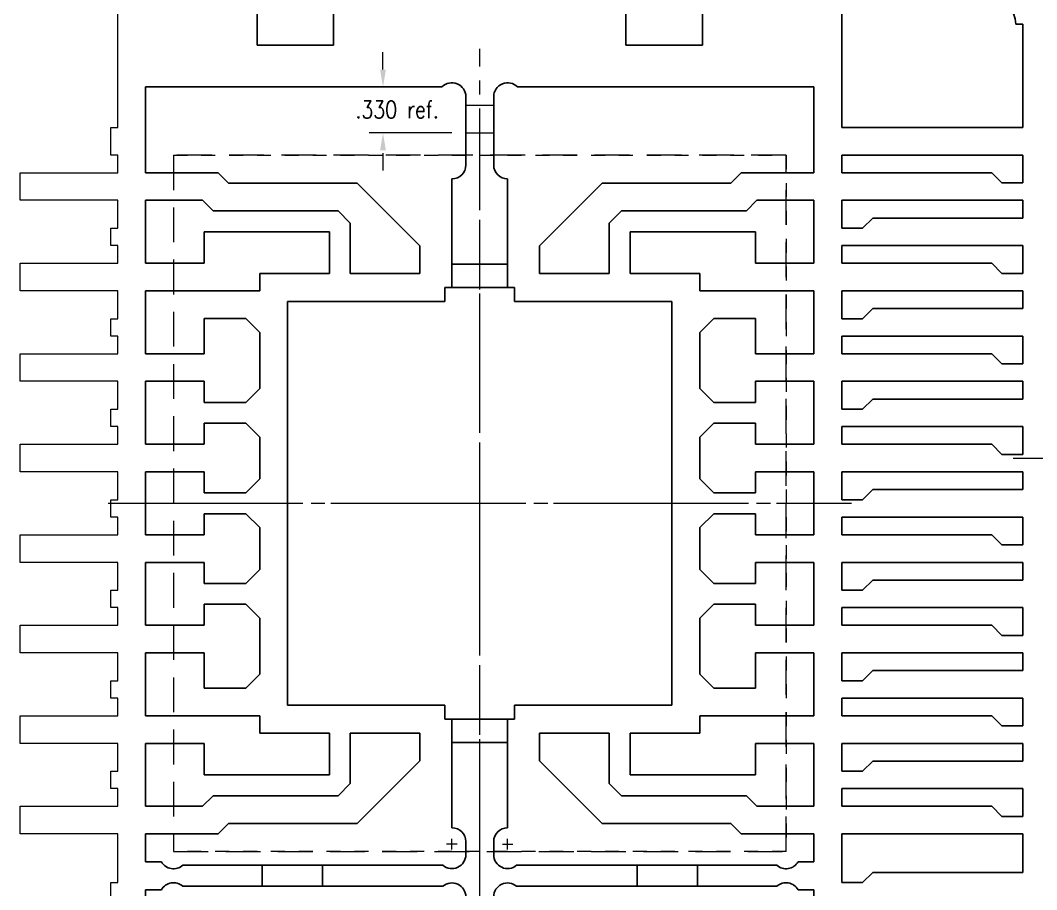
# Model space of a CAD drawing. Extents: x 2686 to 2706, y 1267 to 1367.
# Drawn here: x 2686.03 to 2693.33, y 1352.67 to 1358.91 of the extents above; entities that cross this region are included whole.
import ezdxf

# ---------------------------------------------------------------- set-up
doc = ezdxf.new("R2010")
doc.units = 0
for name, pattern in [('CENTER', [2, 1.25, -0.25, 0.25, -0.25]), ('CENTERX2', [4, 2.5, -0.5, 0.5, -0.5]), ('HIDDEN', [0.375, 0.25, -0.125])]:
    doc.linetypes.add(name, pattern=pattern)
for name, color, linetype, lineweight in [('6', 6, 'Continuous', 5), ('SH-01_CENTER', 2, 'CENTERX2', 5), ('SH-01_NOTES', 3, 'Continuous', 5), ('SH-01_OBJECT', 7, 'Continuous', 5), ('SH-01_PKG', 5, 'HIDDEN', 5), ('SH-02_CENTER', 2, 'CENTER', 5), ('SH-02_PKG', 5, 'HIDDEN', 5)]:
    doc.layers.add(name, color=color, linetype=linetype, lineweight=lineweight)
doc.layers.add('SH-02_OBJECT', color=7, linetype='Continuous')
doc.styles.add('SIMPLEX', font='SIMPLEX.shx', dxfattribs={"width": 0.8})

msp = doc.modelspace()

# ---------------------------------------------------------------- linework, layer by layer
at = {"layer": '6'}
for p, q in [((2686.7327, 1358.1412), (2686.7327, 1359.0822)), ((2686.6827, 1357.9432), (2686.6827, 1358.1412)), ((2686.6827, 1358.1412), (2686.7327, 1358.1412)), ((2686.6827, 1357.9432), (2686.6827, 1358.1412)), ((2686.6827, 1358.1412), (2686.7327, 1358.1412)), ((2686.7327, 1357.9432), (2686.6827, 1357.9432)), ((2686.7327, 1357.9432), (2686.6827, 1357.9432)), ((2686.7327, 1357.8162), (2686.7327, 1357.9432)), ((2686.0327, 1357.6182), (2686.0327, 1357.8162)), ((2686.0327, 1357.8162), (2686.7327, 1357.8162)), ((2686.7327, 1357.6182), (2686.0327, 1357.6182)), ((2686.7327, 1357.4182), (2686.7327, 1357.6182)), ((2686.6827, 1357.2932), (2686.6827, 1357.4182)), ((2686.6827, 1357.4182), (2686.7327, 1357.4182)), ((2686.7327, 1357.2932), (2686.6827, 1357.2932)), ((2686.7327, 1357.1662), (2686.7327, 1357.2932)), ((2686.0327, 1356.9682), (2686.0327, 1357.1662)), ((2686.0327, 1357.1662), (2686.7327, 1357.1662)), ((2686.7327, 1356.9682), (2686.0327, 1356.9682)), ((2686.7327, 1356.7682), (2686.7327, 1356.9682)), ((2686.6827, 1356.6432), (2686.6827, 1356.7682)), ((2686.6827, 1356.7682), (2686.7327, 1356.7682)), ((2686.7327, 1356.6432), (2686.6827, 1356.6432)), ((2686.7327, 1356.5162), (2686.7327, 1356.6432)), ((2686.0327, 1356.3182), (2686.0327, 1356.5162)), ((2686.0327, 1356.5162), (2686.7327, 1356.5162)), ((2686.7327, 1356.3182), (2686.0327, 1356.3182)), ((2686.7327, 1356.1182), (2686.7327, 1356.3182)), ((2686.6827, 1355.9932), (2686.6827, 1356.1182)), ((2686.6827, 1356.1182), (2686.7327, 1356.1182)), ((2686.7327, 1355.9932), (2686.6827, 1355.9932)), ((2686.7327, 1355.8662), (2686.7327, 1355.9932)), ((2686.0327, 1355.6682), (2686.0327, 1355.8662)), ((2686.0327, 1355.8662), (2686.7327, 1355.8662)), ((2686.7327, 1355.6682), (2686.0327, 1355.6682)), ((2686.7327, 1355.4682), (2686.7327, 1355.6682)), ((2686.6827, 1355.3432), (2686.6827, 1355.4682)), ((2686.6827, 1355.4682), (2686.7327, 1355.4682)), ((2686.7327, 1355.3432), (2686.6827, 1355.3432)), ((2686.7327, 1355.2162), (2686.7327, 1355.3432)), ((2686.0327, 1355.0182), (2686.0327, 1355.2162)), ((2686.0327, 1355.2162), (2686.7327, 1355.2162)), ((2686.7327, 1355.0182), (2686.0327, 1355.0182)), ((2686.7327, 1354.8182), (2686.7327, 1355.0182)), ((2686.6827, 1354.6932), (2686.6827, 1354.8182)), ((2686.6827, 1354.8182), (2686.7327, 1354.8182)), ((2686.7327, 1354.6932), (2686.6827, 1354.6932)), ((2686.7327, 1354.5662), (2686.7327, 1354.6932)), ((2686.0327, 1354.3682), (2686.0327, 1354.5662)), ((2686.0327, 1354.5662), (2686.7327, 1354.5662)), ((2686.7327, 1354.3682), (2686.0327, 1354.3682)), ((2686.7327, 1354.1682), (2686.7327, 1354.3682)), ((2686.6827, 1354.0432), (2686.6827, 1354.1682)), ((2686.6827, 1354.1682), (2686.7327, 1354.1682)), ((2686.7327, 1354.0432), (2686.6827, 1354.0432)), ((2686.7327, 1353.9162), (2686.7327, 1354.0432)), ((2686.0327, 1353.7182), (2686.0327, 1353.9162)), ((2686.0327, 1353.9162), (2686.7327, 1353.9162)), ((2686.7327, 1353.7182), (2686.0327, 1353.7182)), ((2686.7327, 1353.5182), (2686.7327, 1353.7182)), ((2686.6827, 1353.3932), (2686.6827, 1353.5182)), ((2686.6827, 1353.5182), (2686.7327, 1353.5182)), ((2686.7327, 1353.3932), (2686.6827, 1353.3932)), ((2686.7327, 1353.2662), (2686.7327, 1353.3932)), ((2686.0327, 1353.0682), (2686.0327, 1353.2662)), ((2686.0327, 1353.2662), (2686.7327, 1353.2662)), ((2686.7327, 1353.0682), (2686.0327, 1353.0682)), ((2686.7327, 1352.7182), (2686.7327, 1353.0682)), ((2686.6827, 1352.5932), (2686.6827, 1352.7182)), ((2686.6827, 1352.7182), (2686.7327, 1352.7182))]:
    msp.add_line(p, q, dxfattribs=at)
at = {"layer": 'SH-01_CENTER', "ltscale": 0.4}
for p, q in [((2689.3327, 1352.7485), (2689.3327, 1358.1359)), ((2693.1628, 1355.7672), (2698.5026, 1355.7672)), ((2686.6628, 1355.4422), (2692.0026, 1355.4422)), ((2689.3327, 1347.3985), (2689.3327, 1352.7859))]:
    msp.add_line(p, q, dxfattribs=at)
at = {"layer": 'SH-01_CENTER'}
for p, q in [((2689.1705, 1352.9936), (2689.0949, 1352.9936)), ((2689.1327, 1352.9557), (2689.1327, 1353.0314)), ((2689.4949, 1352.9936), (2689.5705, 1352.9936)), ((2689.5327, 1352.9557), (2689.5327, 1353.0314))]:
    msp.add_line(p, q, dxfattribs=at)
at = {"layer": 'SH-01_NOTES'}
for p, q in [((2688.6376, 1358.5572), (2688.6376, 1358.6822)), ((2688.9613, 1358.4322), (2688.5376, 1358.4322)), ((2689.2327, 1358.3022), (2689.4327, 1358.3022)), ((2689.1327, 1358.1022), (2688.5376, 1358.1022)), ((2689.2327, 1358.1022), (2689.4327, 1358.1022)), ((2688.6376, 1357.9572), (2688.6376, 1357.8322))]:
    msp.add_line(p, q, dxfattribs=at)
for points in [[(2688.6168, 1358.5572), (2688.6585, 1358.5572), (2688.6376, 1358.4322)], [(2688.6168, 1357.9772), (2688.6585, 1357.9772), (2688.6376, 1358.1022)]]:
    msp.add_solid(points, dxfattribs=at)
at = {"layer": 'SH-01_OBJECT'}
for p, q in [((2686.9327, 1357.1662), (2686.9327, 1357.6182)), ((2691.7327, 1357.1662), (2691.7327, 1357.6182)), ((2686.9327, 1356.5162), (2686.9327, 1356.9682)), ((2691.7327, 1356.5162), (2691.7327, 1356.9682)), ((2686.9327, 1355.8662), (2686.9327, 1356.3182)), ((2691.7327, 1355.8662), (2691.7327, 1356.3182)), ((2686.9327, 1355.5422), (2686.9327, 1355.6682)), ((2691.7327, 1355.5422), (2691.7327, 1355.6682)), ((2686.9327, 1355.3422), (2686.9327, 1355.2162)), ((2691.7327, 1355.3422), (2691.7327, 1355.2162)), ((2686.9327, 1355.0182), (2686.9327, 1354.5662)), ((2691.7327, 1355.0182), (2691.7327, 1354.5662)), ((2686.9327, 1354.3682), (2686.9327, 1353.9162)), ((2691.7327, 1354.3682), (2691.7327, 1353.9162)), ((2686.9327, 1353.7182), (2686.9327, 1353.2662)), ((2691.7327, 1353.7182), (2691.7327, 1353.2662)), ((2686.9327, 1353.0682), (2686.9327, 1352.8672)), ((2691.7327, 1353.0682), (2691.7327, 1352.8672)), ((2686.9327, 1352.8672), (2686.9327, 1352.9182)), ((2691.7327, 1352.8672), (2691.7327, 1352.9182))]:
    msp.add_line(p, q, dxfattribs=at)
at = {"layer": 'SH-01_PKG'}
for p, q in [((2691.5327, 1357.9422), (2687.1327, 1357.9422)), ((2691.5327, 1352.9422), (2691.5327, 1357.9422)), ((2687.1327, 1352.9422), (2691.5327, 1352.9422))]:
    msp.add_line(p, q, dxfattribs=at)
at = {"layer": 'SH-02_CENTER', "ltscale": 0.4}
for p, q in [((2689.3327, 1352.1788), (2689.3327, 1358.7056)), ((2693.2209, 1355.7672), (2698.4445, 1355.7672)), ((2686.7209, 1355.4422), (2691.9445, 1355.4422)), ((2689.3327, 1346.8288), (2689.3327, 1353.3556))]:
    msp.add_line(p, q, dxfattribs=at)
at = {"layer": 'SH-02_CENTER'}
for p, q in [((2689.3327, 1355.1662), (2689.3327, 1355.7182)), ((2689.0567, 1355.4422), (2689.6087, 1355.4422))]:
    msp.add_line(p, q, dxfattribs=at)
at = {"layer": 'SH-02_OBJECT'}
for p, q in [((2687.7327, 1358.7322), (2687.7327, 1359.2822)), ((2688.2827, 1359.2822), (2688.2827, 1358.7322)), ((2690.3827, 1359.2822), (2690.3827, 1358.7322)), ((2690.9327, 1358.7322), (2690.9327, 1359.2822)), ((2691.9327, 1359.0822), (2691.9327, 1358.8822)), ((2691.9327, 1358.8822), (2691.9327, 1358.1412)), ((2693.2327, 1358.8822), (2693.1827, 1358.8822)), ((2693.2327, 1358.1412), (2693.2327, 1358.8822)), ((2688.2827, 1358.7322), (2687.7327, 1358.7322)), ((2690.3827, 1358.7322), (2690.9327, 1358.7322)), ((2686.9327, 1358.2172), (2686.9327, 1358.4322)), ((2686.9327, 1358.4322), (2689.0613, 1358.4322)), ((2686.9327, 1358.4322), (2686.9327, 1357.8162)), ((2691.7327, 1358.4322), (2689.6041, 1358.4322)), ((2691.7327, 1358.2172), (2691.7327, 1358.4322)), ((2691.7327, 1358.4322), (2691.7327, 1357.8162)), ((2689.2327, 1358.2686), (2689.2327, 1358.3622)), ((2689.4327, 1358.2686), (2689.4327, 1358.3622)), ((2689.2327, 1357.8722), (2689.2327, 1358.2686)), ((2689.4327, 1357.8722), (2689.4327, 1358.2686)), ((2691.9327, 1358.1412), (2693.2327, 1358.1412)), ((2691.9327, 1357.9432), (2693.2327, 1357.9432)), ((2691.9327, 1357.8162), (2691.9327, 1357.9432)), ((2693.2327, 1357.9432), (2693.2327, 1357.7432)), ((2687.1327, 1357.8162), (2686.9327, 1357.8162)), ((2686.9327, 1357.8162), (2687.4548, 1357.8162)), ((2687.4548, 1357.8162), (2687.5288, 1357.7422)), ((2691.2106, 1357.8162), (2691.1366, 1357.7422)), ((2691.7327, 1357.8162), (2691.2106, 1357.8162)), ((2691.5327, 1357.8162), (2691.7327, 1357.8162)), ((2693.0097, 1357.8162), (2691.9327, 1357.8162)), ((2693.0827, 1357.7432), (2693.0097, 1357.8162)), ((2687.5288, 1357.7422), (2688.4527, 1357.7422)), ((2688.4527, 1357.7422), (2688.9027, 1357.2922)), ((2689.1327, 1356.9922), (2689.1327, 1357.7722)), ((2689.5327, 1356.9922), (2689.5327, 1357.7722)), ((2690.2127, 1357.7422), (2689.7627, 1357.2922)), ((2691.1366, 1357.7422), (2690.2127, 1357.7422)), ((2693.2327, 1357.7432), (2693.0827, 1357.7432)), ((2687.1327, 1357.6182), (2686.9327, 1357.6182)), ((2686.9327, 1357.6182), (2686.9327, 1357.1662)), ((2687.3417, 1357.6182), (2686.9327, 1357.6182)), ((2686.9327, 1357.6182), (2686.9327, 1357.1662)), ((2687.4177, 1357.5422), (2687.3417, 1357.6182)), ((2691.2477, 1357.5422), (2691.3237, 1357.6182)), ((2691.3237, 1357.6182), (2691.7327, 1357.6182)), ((2691.5327, 1357.6182), (2691.7327, 1357.6182)), ((2691.7327, 1357.6182), (2691.7327, 1357.1662)), ((2691.7327, 1357.6182), (2691.7327, 1357.1662)), ((2688.3148, 1357.5422), (2687.4177, 1357.5422)), ((2688.4027, 1357.4544), (2688.3148, 1357.5422)), ((2690.2627, 1357.4544), (2690.3506, 1357.5422)), ((2690.3506, 1357.5422), (2691.2477, 1357.5422)), ((2688.4027, 1357.0922), (2688.4027, 1357.4544)), ((2690.2627, 1357.0922), (2690.2627, 1357.4544)), ((2687.3527, 1357.1662), (2687.3527, 1357.3922)), ((2687.3527, 1357.3922), (2688.2527, 1357.3922)), ((2688.2527, 1357.3922), (2688.2527, 1357.0922)), ((2691.3127, 1357.3922), (2690.4127, 1357.3922)), ((2690.4127, 1357.3922), (2690.4127, 1357.0922)), ((2691.3127, 1357.1662), (2691.3127, 1357.3922)), ((2688.9027, 1357.2922), (2688.9027, 1357.0922)), ((2689.7627, 1357.2922), (2689.7627, 1357.0922)), ((2686.9327, 1357.1662), (2687.1327, 1357.1662)), ((2686.9327, 1357.1662), (2687.3527, 1357.1662)), ((2689.5327, 1357.1601), (2689.1327, 1357.1601)), ((2691.7327, 1357.1662), (2691.3127, 1357.1662)), ((2691.7327, 1357.1662), (2691.5327, 1357.1662)), ((2688.2527, 1357.0922), (2687.7527, 1357.0922)), ((2687.7527, 1357.0922), (2687.7527, 1356.9682)), ((2688.9027, 1357.0922), (2688.4027, 1357.0922)), ((2689.7627, 1357.0922), (2690.2627, 1357.0922)), ((2690.4127, 1357.0922), (2690.9127, 1357.0922)), ((2690.9127, 1357.0922), (2690.9127, 1356.9682)), ((2687.1327, 1356.9682), (2686.9327, 1356.9682)), ((2686.9327, 1356.9682), (2686.9327, 1356.5162)), ((2687.7527, 1356.9682), (2686.9327, 1356.9682)), ((2686.9327, 1356.9682), (2686.9327, 1356.5162)), ((2689.0827, 1356.8922), (2689.0827, 1356.9922)), ((2689.0827, 1356.9922), (2689.5827, 1356.9922)), ((2689.5827, 1356.8922), (2689.5827, 1356.9922)), ((2690.9127, 1356.9682), (2691.7327, 1356.9682)), ((2691.5327, 1356.9682), (2691.7327, 1356.9682)), ((2691.7327, 1356.9682), (2691.7327, 1356.5162)), ((2691.7327, 1356.9682), (2691.7327, 1356.5162)), ((2687.9527, 1353.9922), (2687.9527, 1356.8922)), ((2687.9527, 1356.8922), (2689.0827, 1356.8922)), ((2690.7127, 1356.8922), (2689.5827, 1356.8922)), ((2690.7127, 1353.9922), (2690.7127, 1356.8922)), ((2687.3527, 1356.5162), (2687.3527, 1356.7691)), ((2687.3527, 1356.7691), (2687.6527, 1356.7691)), ((2687.6527, 1356.7691), (2687.7527, 1356.6691)), ((2691.0127, 1356.7691), (2690.9127, 1356.6691)), ((2691.3127, 1356.7691), (2691.0127, 1356.7691)), ((2691.3127, 1356.5162), (2691.3127, 1356.7691)), ((2687.7527, 1356.6691), (2687.7527, 1356.2672)), ((2690.9127, 1356.6691), (2690.9127, 1356.2672)), ((2686.9327, 1356.5162), (2687.1327, 1356.5162)), ((2686.9327, 1356.5162), (2687.3527, 1356.5162)), ((2691.7327, 1356.5162), (2691.3127, 1356.5162)), ((2691.7327, 1356.5162), (2691.5327, 1356.5162)), ((2687.1327, 1356.3182), (2686.9327, 1356.3182)), ((2686.9327, 1356.3182), (2686.9327, 1355.8662)), ((2687.3527, 1356.3182), (2686.9327, 1356.3182)), ((2686.9327, 1356.3182), (2686.9327, 1355.8662)), ((2687.3527, 1356.1672), (2687.3527, 1356.3182)), ((2687.7527, 1356.2672), (2687.6527, 1356.1672)), ((2690.9127, 1356.2672), (2691.0127, 1356.1672)), ((2691.3127, 1356.1672), (2691.3127, 1356.3182)), ((2691.3127, 1356.3182), (2691.7327, 1356.3182)), ((2691.5327, 1356.3182), (2691.7327, 1356.3182)), ((2691.7327, 1356.3182), (2691.7327, 1355.8662)), ((2691.7327, 1356.3182), (2691.7327, 1355.8662)), ((2687.6527, 1356.1672), (2687.3527, 1356.1672)), ((2691.0127, 1356.1672), (2691.3127, 1356.1672)), ((2687.3527, 1355.8662), (2687.3527, 1356.0172)), ((2687.3527, 1356.0172), (2687.6527, 1356.0172)), ((2687.6527, 1356.0172), (2687.7527, 1355.9172)), ((2691.0127, 1356.0172), (2690.9127, 1355.9172)), ((2691.3127, 1356.0172), (2691.0127, 1356.0172)), ((2691.3127, 1355.8662), (2691.3127, 1356.0172)), ((2687.7527, 1355.9172), (2687.7527, 1355.6172)), ((2690.9127, 1355.9172), (2690.9127, 1355.6172)), ((2686.9327, 1355.8662), (2687.1327, 1355.8662)), ((2686.9327, 1355.8662), (2687.3527, 1355.8662)), ((2691.7327, 1355.8662), (2691.3127, 1355.8662)), ((2691.7327, 1355.8662), (2691.5327, 1355.8662)), ((2687.1327, 1355.6682), (2686.9327, 1355.6682)), ((2686.9327, 1355.6682), (2686.9327, 1355.2162)), ((2686.9327, 1355.6682), (2686.9327, 1355.2162)), ((2687.3527, 1355.6682), (2686.9327, 1355.6682)), ((2687.3527, 1355.5172), (2687.3527, 1355.6682)), ((2687.7527, 1355.6172), (2687.6527, 1355.5172)), ((2690.9127, 1355.6172), (2691.0127, 1355.5172)), ((2691.3127, 1355.5172), (2691.3127, 1355.6682)), ((2691.3127, 1355.6682), (2691.7327, 1355.6682)), ((2691.5327, 1355.6682), (2691.7327, 1355.6682)), ((2691.7327, 1355.6682), (2691.7327, 1355.2162)), ((2691.7327, 1355.6682), (2691.7327, 1355.2162)), ((2687.6527, 1355.5172), (2687.3527, 1355.5172)), ((2691.0127, 1355.5172), (2691.3127, 1355.5172)), ((2687.3527, 1355.2162), (2687.3527, 1355.3672)), ((2687.3527, 1355.3672), (2687.6527, 1355.3672)), ((2687.6527, 1355.3672), (2687.7527, 1355.2672)), ((2691.0127, 1355.3672), (2690.9127, 1355.2672)), ((2691.3127, 1355.3672), (2691.0127, 1355.3672)), ((2691.3127, 1355.2162), (2691.3127, 1355.3672)), ((2687.7527, 1355.2672), (2687.7527, 1354.9672)), ((2690.9127, 1355.2672), (2690.9127, 1354.9672)), ((2686.9327, 1355.2162), (2687.1327, 1355.2162)), ((2686.9327, 1355.2162), (2687.3527, 1355.2162)), ((2691.7327, 1355.2162), (2691.3127, 1355.2162)), ((2691.7327, 1355.2162), (2691.5327, 1355.2162)), ((2687.1327, 1355.0182), (2686.9327, 1355.0182)), ((2686.9327, 1355.0182), (2686.9327, 1354.5662)), ((2687.3527, 1355.0182), (2686.9327, 1355.0182)), ((2686.9327, 1355.0182), (2686.9327, 1354.5662)), ((2687.3527, 1354.8672), (2687.3527, 1355.0182)), ((2687.7527, 1354.9672), (2687.6527, 1354.8672)), ((2690.9127, 1354.9672), (2691.0127, 1354.8672)), ((2691.3127, 1354.8672), (2691.3127, 1355.0182)), ((2691.3127, 1355.0182), (2691.7327, 1355.0182)), ((2691.5327, 1355.0182), (2691.7327, 1355.0182)), ((2691.7327, 1355.0182), (2691.7327, 1354.5662)), ((2691.7327, 1355.0182), (2691.7327, 1354.5662)), ((2687.6527, 1354.8672), (2687.3527, 1354.8672)), ((2691.0127, 1354.8672), (2691.3127, 1354.8672)), ((2687.3527, 1354.5662), (2687.3527, 1354.7172)), ((2687.3527, 1354.7172), (2687.6527, 1354.7172)), ((2687.6527, 1354.7172), (2687.7527, 1354.6172)), ((2691.0127, 1354.7172), (2690.9127, 1354.6172)), ((2691.3127, 1354.7172), (2691.0127, 1354.7172)), ((2691.3127, 1354.5662), (2691.3127, 1354.7172)), ((2687.7527, 1354.6172), (2687.7527, 1354.2153)), ((2690.9127, 1354.6172), (2690.9127, 1354.2153)), ((2686.9327, 1354.5662), (2687.1327, 1354.5662)), ((2686.9327, 1354.5662), (2687.3527, 1354.5662)), ((2691.7327, 1354.5662), (2691.3127, 1354.5662)), ((2691.7327, 1354.5662), (2691.5327, 1354.5662)), ((2687.1327, 1354.3682), (2686.9327, 1354.3682)), ((2686.9327, 1354.3682), (2686.9327, 1353.9162)), ((2687.3527, 1354.3682), (2686.9327, 1354.3682)), ((2686.9327, 1354.3682), (2686.9327, 1353.9162)), ((2687.3527, 1354.1153), (2687.3527, 1354.3682)), ((2691.3127, 1354.1153), (2691.3127, 1354.3682)), ((2691.3127, 1354.3682), (2691.7327, 1354.3682)), ((2691.5327, 1354.3682), (2691.7327, 1354.3682)), ((2691.7327, 1354.3682), (2691.7327, 1353.9162)), ((2691.7327, 1354.3682), (2691.7327, 1353.9162)), ((2687.7527, 1354.2153), (2687.6527, 1354.1153)), ((2690.9127, 1354.2153), (2691.0127, 1354.1153)), ((2687.6527, 1354.1153), (2687.3527, 1354.1153)), ((2691.0127, 1354.1153), (2691.3127, 1354.1153)), ((2689.0827, 1353.9922), (2687.9527, 1353.9922)), ((2689.0827, 1353.8922), (2689.0827, 1353.9922)), ((2689.5827, 1353.8922), (2689.5827, 1353.9922)), ((2689.5827, 1353.9922), (2690.7127, 1353.9922)), ((2686.9327, 1353.9162), (2687.1327, 1353.9162)), ((2686.9327, 1353.9162), (2687.7527, 1353.9162)), ((2687.7527, 1353.9162), (2687.7527, 1353.7922)), ((2689.5827, 1353.8922), (2689.0827, 1353.8922)), ((2689.1327, 1353.1122), (2689.1327, 1353.8922)), ((2689.5327, 1353.1122), (2689.5327, 1353.8922)), ((2691.7327, 1353.9162), (2690.9127, 1353.9162)), ((2690.9127, 1353.9162), (2690.9127, 1353.7922)), ((2691.7327, 1353.9162), (2691.5327, 1353.9162)), ((2687.7527, 1353.7922), (2688.2527, 1353.7922)), ((2688.2527, 1353.7922), (2688.2527, 1353.4922)), ((2688.4027, 1353.4301), (2688.4027, 1353.7922)), ((2688.4027, 1353.7922), (2688.9027, 1353.7922)), ((2688.9027, 1353.7922), (2688.9027, 1353.5922)), ((2690.2627, 1353.7922), (2689.7627, 1353.7922)), ((2689.7627, 1353.7922), (2689.7627, 1353.5922)), ((2690.2627, 1353.4301), (2690.2627, 1353.7922)), ((2690.9127, 1353.7922), (2690.4127, 1353.7922)), ((2690.4127, 1353.7922), (2690.4127, 1353.4922)), ((2687.1327, 1353.7182), (2686.9327, 1353.7182)), ((2686.9327, 1353.7182), (2686.9327, 1353.2662)), ((2687.3527, 1353.7182), (2686.9327, 1353.7182)), ((2686.9327, 1353.7182), (2686.9327, 1353.2662)), ((2687.3527, 1353.4922), (2687.3527, 1353.7182)), ((2689.5327, 1353.7244), (2689.1327, 1353.7244)), ((2691.3127, 1353.4922), (2691.3127, 1353.7182)), ((2691.3127, 1353.7182), (2691.7327, 1353.7182)), ((2691.5327, 1353.7182), (2691.7327, 1353.7182)), ((2691.7327, 1353.7182), (2691.7327, 1353.2662)), ((2691.7327, 1353.7182), (2691.7327, 1353.2662)), ((2688.9027, 1353.5922), (2688.4527, 1353.1422)), ((2689.7627, 1353.5922), (2690.2127, 1353.1422)), ((2688.2527, 1353.4922), (2687.3527, 1353.4922)), ((2688.3148, 1353.3422), (2688.4027, 1353.4301)), ((2690.3506, 1353.3422), (2690.2627, 1353.4301)), ((2690.4127, 1353.4922), (2691.3127, 1353.4922)), ((2687.3417, 1353.2662), (2687.4177, 1353.3422)), ((2687.4177, 1353.3422), (2688.3148, 1353.3422)), ((2691.2477, 1353.3422), (2690.3506, 1353.3422)), ((2691.3237, 1353.2662), (2691.2477, 1353.3422)), ((2686.9327, 1353.2662), (2687.1327, 1353.2662)), ((2686.9327, 1353.2662), (2687.3417, 1353.2662)), ((2689.1327, 1353.1122), (2689.1327, 1353.2177)), ((2689.5327, 1353.1122), (2689.5327, 1353.2177)), ((2691.7327, 1353.2662), (2691.3237, 1353.2662)), ((2691.7327, 1353.2662), (2691.5327, 1353.2662)), ((2687.5288, 1353.1422), (2687.4548, 1353.0682)), ((2688.4527, 1353.1422), (2687.5288, 1353.1422)), ((2690.2127, 1353.1422), (2691.1366, 1353.1422)), ((2691.1366, 1353.1422), (2691.2106, 1353.0682)), ((2686.9327, 1353.0682), (2686.9327, 1352.8672)), ((2686.9327, 1353.0682), (2687.1327, 1353.0682)), ((2687.4548, 1353.0682), (2686.9327, 1353.0682)), ((2686.9327, 1353.0682), (2686.9327, 1352.8672)), ((2691.2106, 1353.0682), (2691.7327, 1353.0682)), ((2691.7327, 1353.0682), (2691.5327, 1353.0682)), ((2691.7327, 1353.0682), (2691.7327, 1352.8672)), ((2691.7327, 1353.0682), (2691.7327, 1352.8672)), ((2691.9327, 1352.7182), (2691.9327, 1353.0682)), ((2691.9327, 1353.0682), (2693.2327, 1353.0682)), ((2693.2327, 1353.0682), (2693.2327, 1352.7912)), ((2689.2327, 1352.9186), (2689.2327, 1353.0122)), ((2689.2327, 1352.9186), (2689.2327, 1353.0122)), ((2689.4327, 1352.9186), (2689.4327, 1353.0122)), ((2689.4327, 1352.9186), (2689.4327, 1353.0122)), ((2686.9327, 1352.8672), (2687.0461, 1352.8672)), ((2686.9327, 1352.8672), (2687.0461, 1352.8672)), ((2687.1989, 1352.8422), (2689.0681, 1352.8422)), ((2687.1989, 1352.8422), (2689.0681, 1352.8422)), ((2687.7697, 1352.6922), (2687.7697, 1352.8422)), ((2687.7697, 1352.8422), (2687.7697, 1352.6922)), ((2688.2027, 1352.6922), (2688.2027, 1352.8422)), ((2688.2027, 1352.8422), (2688.2027, 1352.6922)), ((2691.4666, 1352.8422), (2689.5973, 1352.8422)), ((2691.4666, 1352.8422), (2689.5973, 1352.8422)), ((2690.4627, 1352.6922), (2690.4627, 1352.8422)), ((2690.4627, 1352.8422), (2690.4627, 1352.6922)), ((2690.8957, 1352.6922), (2690.8957, 1352.8422)), ((2690.8957, 1352.8422), (2690.8957, 1352.6922)), ((2691.7327, 1352.8672), (2691.6193, 1352.8672)), ((2691.7327, 1352.8672), (2691.6193, 1352.8672)), ((2692.1557, 1352.7912), (2692.0827, 1352.7182)), ((2693.2327, 1352.7912), (2692.1557, 1352.7912)), ((2687.1989, 1352.6922), (2689.0681, 1352.6922)), ((2689.0681, 1352.6922), (2687.1989, 1352.6922)), ((2691.4666, 1352.6922), (2689.5973, 1352.6922)), ((2689.5973, 1352.6922), (2691.4666, 1352.6922)), ((2692.0827, 1352.7182), (2691.9327, 1352.7182)), ((2687.0461, 1352.6672), (2686.9327, 1352.6672)), ((2686.9327, 1352.6672), (2686.9327, 1352.4662)), ((2691.6193, 1352.6672), (2691.7327, 1352.6672)), ((2691.7327, 1352.6672), (2691.7327, 1352.4662))]:
    msp.add_line(p, q, dxfattribs=at)
at = {"layer": 'SH-02_OBJECT', "linetype": 'Continuous'}
for p, q in [((2691.9327, 1357.4182), (2691.9327, 1357.6182)), ((2691.9327, 1357.6182), (2693.2327, 1357.6182)), ((2693.2327, 1357.6182), (2693.2327, 1357.4912)), ((2692.1557, 1357.4912), (2692.0827, 1357.4182)), ((2693.2327, 1357.4912), (2692.1557, 1357.4912)), ((2692.0827, 1357.4182), (2691.9327, 1357.4182)), ((2691.9327, 1357.2932), (2693.2327, 1357.2932)), ((2691.9327, 1357.1662), (2691.9327, 1357.2932)), ((2693.2327, 1357.2932), (2693.2327, 1357.0932)), ((2693.0097, 1357.1662), (2691.9327, 1357.1662)), ((2693.0827, 1357.0932), (2693.0097, 1357.1662)), ((2693.2327, 1357.0932), (2693.0827, 1357.0932)), ((2691.9327, 1356.7682), (2691.9327, 1356.9682)), ((2691.9327, 1356.9682), (2693.2327, 1356.9682)), ((2693.2327, 1356.9682), (2693.2327, 1356.8412)), ((2692.1557, 1356.8412), (2692.0827, 1356.7682)), ((2693.2327, 1356.8412), (2692.1557, 1356.8412)), ((2692.0827, 1356.7682), (2691.9327, 1356.7682)), ((2691.9327, 1356.6432), (2693.2327, 1356.6432)), ((2691.9327, 1356.5162), (2691.9327, 1356.6432)), ((2693.2327, 1356.6432), (2693.2327, 1356.4432)), ((2693.0097, 1356.5162), (2691.9327, 1356.5162)), ((2693.0827, 1356.4432), (2693.0097, 1356.5162)), ((2693.2327, 1356.4432), (2693.0827, 1356.4432)), ((2691.9327, 1356.1182), (2691.9327, 1356.3182)), ((2691.9327, 1356.3182), (2693.2327, 1356.3182)), ((2693.2327, 1356.3182), (2693.2327, 1356.1912)), ((2692.1557, 1356.1912), (2692.0827, 1356.1182)), ((2693.2327, 1356.1912), (2692.1557, 1356.1912)), ((2692.0827, 1356.1182), (2691.9327, 1356.1182)), ((2691.9327, 1355.9932), (2693.2327, 1355.9932)), ((2691.9327, 1355.8662), (2691.9327, 1355.9932)), ((2693.2327, 1355.9932), (2693.2327, 1355.7932)), ((2693.0097, 1355.8662), (2691.9327, 1355.8662)), ((2693.0827, 1355.7932), (2693.0097, 1355.8662)), ((2693.2327, 1355.7932), (2693.0827, 1355.7932)), ((2691.9327, 1355.4682), (2691.9327, 1355.6682)), ((2691.9327, 1355.6682), (2693.2327, 1355.6682)), ((2693.2327, 1355.6682), (2693.2327, 1355.5412)), ((2692.1557, 1355.5412), (2692.0827, 1355.4682)), ((2693.2327, 1355.5412), (2692.1557, 1355.5412)), ((2692.0827, 1355.4682), (2691.9327, 1355.4682)), ((2691.9327, 1355.3432), (2693.2327, 1355.3432)), ((2691.9327, 1355.2162), (2691.9327, 1355.3432)), ((2693.2327, 1355.3432), (2693.2327, 1355.1432)), ((2693.0097, 1355.2162), (2691.9327, 1355.2162)), ((2693.0827, 1355.1432), (2693.0097, 1355.2162)), ((2693.2327, 1355.1432), (2693.0827, 1355.1432)), ((2691.9327, 1354.8182), (2691.9327, 1355.0182)), ((2691.9327, 1355.0182), (2693.2327, 1355.0182)), ((2693.2327, 1355.0182), (2693.2327, 1354.8912)), ((2692.1557, 1354.8912), (2692.0827, 1354.8182)), ((2693.2327, 1354.8912), (2692.1557, 1354.8912)), ((2692.0827, 1354.8182), (2691.9327, 1354.8182)), ((2691.9327, 1354.6932), (2693.2327, 1354.6932)), ((2691.9327, 1354.5662), (2691.9327, 1354.6932)), ((2693.2327, 1354.6932), (2693.2327, 1354.4932)), ((2693.0097, 1354.5662), (2691.9327, 1354.5662)), ((2693.0827, 1354.4932), (2693.0097, 1354.5662)), ((2693.2327, 1354.4932), (2693.0827, 1354.4932)), ((2691.9327, 1354.1682), (2691.9327, 1354.3682)), ((2691.9327, 1354.3682), (2693.2327, 1354.3682)), ((2693.2327, 1354.3682), (2693.2327, 1354.2412)), ((2692.1557, 1354.2412), (2692.0827, 1354.1682)), ((2693.2327, 1354.2412), (2692.1557, 1354.2412)), ((2692.0827, 1354.1682), (2691.9327, 1354.1682)), ((2691.9327, 1354.0432), (2693.2327, 1354.0432)), ((2691.9327, 1353.9162), (2691.9327, 1354.0432)), ((2693.2327, 1354.0432), (2693.2327, 1353.8432)), ((2693.0097, 1353.9162), (2691.9327, 1353.9162)), ((2693.0827, 1353.8432), (2693.0097, 1353.9162)), ((2693.2327, 1353.8432), (2693.0827, 1353.8432)), ((2691.9327, 1353.5182), (2691.9327, 1353.7182)), ((2691.9327, 1353.7182), (2693.2327, 1353.7182)), ((2693.2327, 1353.7182), (2693.2327, 1353.5912)), ((2692.1557, 1353.5912), (2692.0827, 1353.5182)), ((2693.2327, 1353.5912), (2692.1557, 1353.5912)), ((2692.0827, 1353.5182), (2691.9327, 1353.5182)), ((2691.9327, 1353.3932), (2693.2327, 1353.3932)), ((2691.9327, 1353.2662), (2691.9327, 1353.3932)), ((2693.2327, 1353.3932), (2693.2327, 1353.1932)), ((2693.0097, 1353.2662), (2691.9327, 1353.2662)), ((2693.0827, 1353.1932), (2693.0097, 1353.2662)), ((2693.2327, 1353.1932), (2693.0827, 1353.1932))]:
    msp.add_line(p, q, dxfattribs=at)
at = {"layer": 'SH-02_OBJECT'}
for centre, radius, start, end in [((2692.9827, 1358.8822), 0.2, 0, 90), ((2689.1327, 1358.3622), 0.1, 0, 135.57299), ((2689.5327, 1358.3622), 0.1, 44.42701, 180), ((2689.1327, 1357.8722), 0.1, 270, 0), ((2689.5327, 1357.8722), 0.1, 180, 270), ((2689.1327, 1353.0122), 0.1, 0, 90), ((2689.1327, 1353.0122), 0.1, 0, 90), ((2689.5327, 1353.0122), 0.1, 90, 180), ((2689.5327, 1353.0122), 0.1, 90, 180), ((2689.1327, 1352.9186), 0.1, 229.74098, 0), ((2689.1327, 1352.9186), 0.1, 229.74098, 0), ((2689.5327, 1352.9186), 0.1, 180, 310.25902), ((2689.5327, 1352.9186), 0.1, 180, 310.25902), ((2687.1327, 1352.9172), 0.1, 210, 311.40962), ((2687.1327, 1352.9172), 0.1, 210, 311.40962), ((2691.5327, 1352.9172), 0.1, 228.59038, 330), ((2691.5327, 1352.9172), 0.1, 228.59038, 330), ((2687.1327, 1352.6172), 0.1, 48.59038, 150), ((2687.1327, 1352.6172), 0.1, 48.59038, 150), ((2689.1327, 1352.6159), 0.1, 360, 130.25902), ((2689.1327, 1352.6159), 0.1, 360, 130.25902), ((2689.5327, 1352.6159), 0.1, 49.74098, 180), ((2689.5327, 1352.6159), 0.1, 49.74098, 180), ((2691.5327, 1352.6172), 0.1, 30, 131.40962), ((2691.5327, 1352.6172), 0.1, 30, 131.40962)]:
    msp.add_arc(centre, radius, start, end, dxfattribs=at)
at = {"layer": 'SH-02_PKG', "ltscale": 0.2}
for p, q in [((2687.1327, 1357.9422), (2691.5327, 1357.9422)), ((2691.5327, 1357.9422), (2691.5327, 1352.9422)), ((2691.5327, 1352.9422), (2687.1327, 1352.9422))]:
    msp.add_line(p, q, dxfattribs=at)
at = {"layer": 'SH-02_PKG'}
for p, q in [((2691.5327, 1357.9422), (2687.1327, 1357.9422)), ((2687.1327, 1357.9422), (2687.1327, 1352.9422)), ((2691.5327, 1352.9422), (2691.5327, 1357.9422)), ((2691.5327, 1352.9422), (2691.5327, 1353.2177)), ((2687.1327, 1352.9422), (2691.5327, 1352.9422)), ((2687.1327, 1352.9422), (2691.5327, 1352.9422))]:
    msp.add_line(p, q, dxfattribs=at)

# ---------------------------------------------------------------- texts
at = {"layer": 'SH-01_NOTES', "char_height": 0.125, "attachment_point": 5, "style": 'SIMPLEX'}
for s, insert in [('\\A1;.330', (2688.5892, 1358.2697)), ('\\A1;ref.', (2688.9256, 1358.2706))]:
    msp.add_mtext(s, dxfattribs=dict(at, insert=insert))

doc.saveas('drawing.dxf')
